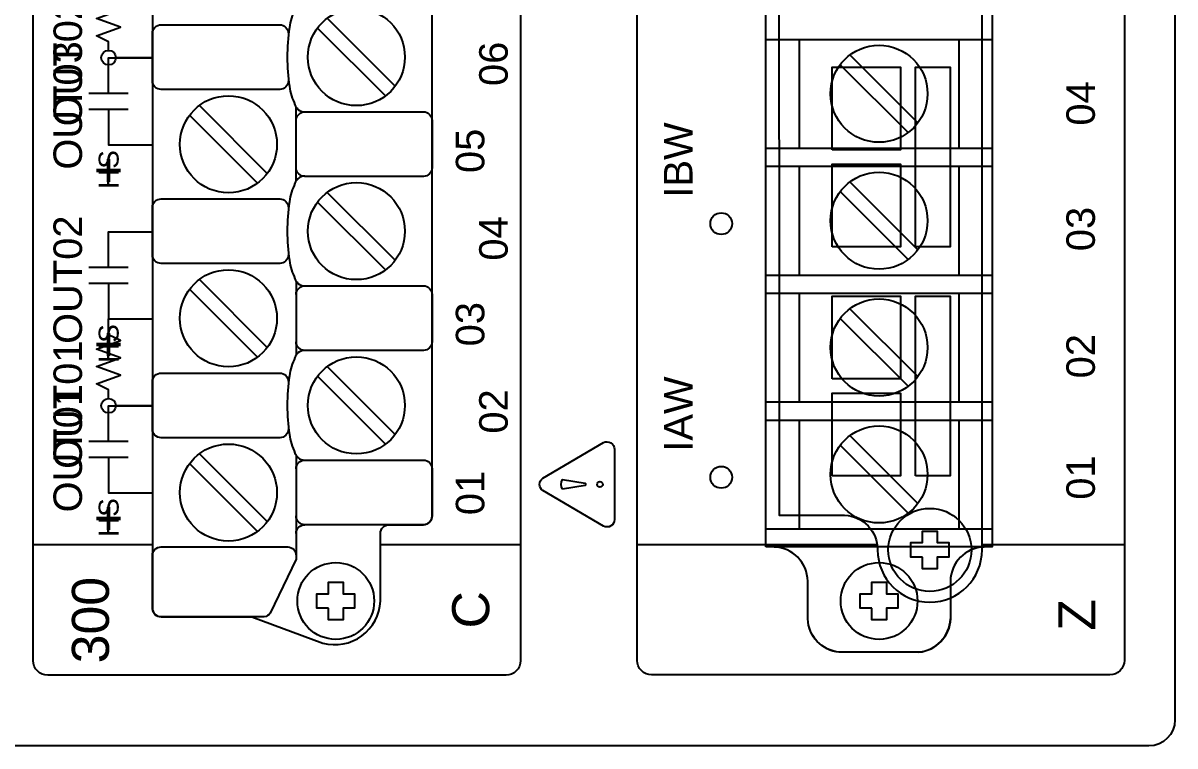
# Model space of a CAD drawing. Extents: x 1 to 47, y 1 to 35.
# Drawn here: x 31.546 to 35.517, y 2.993 to 5.485 of the extents above; entities that cross this region are included whole.
import ezdxf

# ---------------------------------------------------------------- set-up
doc = ezdxf.new("R2010")
doc.units = 0
doc.header["$MEASUREMENT"] = 0
for name, color, linetype in [('1_01__1-X__SCREW-TERMINAL_', 7, 'CONTINUOUS'), ('1_02__2-X__CONNECTORIZED_R', 7, 'CONTINUOUS'), ('1_03__1-1__SCREW-TERMINAL_', 7, 'CONTINUOUS'), ('1_04__2-1__CONNECTORIZED_R', 7, 'CONTINUOUS'), ('5_01__0__EMPTY', 7, 'CONTINUOUS'), ('5_02__1___8__INDEPENDENT_I', 7, 'CONTINUOUS'), ('5_03__2___8__OPTOISOLATED_', 7, 'CONTINUOUS'), ('5_04__4___24__OPTOISOLATED', 7, 'CONTINUOUS'), ('5_05__5___8__INDEPENDENT_I', 7, 'CONTINUOUS'), ('5_06__6___8__INDEPENDENT_I', 7, 'CONTINUOUS'), ('5_07__7___8__OPTOISOLATED_', 7, 'CONTINUOUS'), ('5_08__8___8__OPTOISOLATED_', 7, 'CONTINUOUS'), ('7_00______DWG_', 7, 'CONTINUOUS')]:
    doc.layers.add(name, color=color, linetype=linetype)
doc.styles.add('ARIAL', font='arial.ttf')

msp = doc.modelspace()

# ---------------------------------------------------------------- linework, layer by layer
at = {"layer": '1_01__1-X__SCREW-TERMINAL_'}
for points in [[(34.8898, 15.9991), (35.2928, 15.9991, -0.414214), (35.3428, 15.9491), (35.3428, 3.2878, -0.414214), (35.2928, 3.2378), (33.7128, 3.2378, -0.414214), (33.6628, 3.2878), (33.6628, 15.9491, -0.414214), (33.7128, 15.9991), (34.6847, 15.9991)], [(34.8589, 3.6786, 0.403969), (34.743, 3.5607), (34.7429, 3.4305, -0.374201), (34.6342, 3.3159), (34.3598, 3.3159, -0.374201), (34.251, 3.4305), (34.251, 3.5607, 0.403969), (34.1351, 3.6786)]]:
    msp.add_lwpolyline(points, format="xyb", dxfattribs=at)
for points in [[(34.107, 3.6788), (34.107, 6.3664), (34.887, 6.3664), (34.887, 3.6788)], [(34.4722, 3.4676), (34.4319, 3.4676), (34.4319, 3.5176), (34.4722, 3.5176), (34.4722, 3.5577), (34.5221, 3.5577), (34.5221, 3.5176), (34.5621, 3.5176), (34.5621, 3.4676), (34.5221, 3.4676), (34.5221, 3.4275), (34.4722, 3.4275)]]:
    msp.add_lwpolyline(points, close=True, dxfattribs=at)
for points in [[(34.107, 5.4289), (34.887, 5.4289)], [(34.2221, 5.0539), (34.2221, 5.4289)], [(34.7719, 5.4289), (34.7719, 5.0539)], [(34.3965, 5.3751), (34.6306, 5.141)], [(34.363, 5.3417), (34.5972, 5.1076)], [(34.107, 5.0539), (34.887, 5.0539)], [(34.107, 4.9914), (34.887, 4.9914)], [(34.2221, 4.6164), (34.2221, 4.9914)], [(34.7719, 4.9914), (34.7719, 4.6164)], [(34.3965, 4.9376), (34.6306, 4.7034)], [(34.363, 4.9042), (34.5972, 4.67)], [(34.107, 4.6164), (34.887, 4.6164)], [(34.107, 4.5539), (34.887, 4.5539)], [(34.2221, 4.1789), (34.2221, 4.5539)], [(34.7719, 4.5539), (34.7719, 4.1789)], [(34.3965, 4.5003), (34.6306, 4.2661)], [(34.363, 4.4668), (34.5972, 4.2327)], [(34.107, 4.1789), (34.887, 4.1789)], [(34.107, 4.1164), (34.887, 4.1164)], [(34.2221, 3.7414), (34.2221, 4.1164)], [(34.7719, 4.1164), (34.7719, 3.7414)], [(34.3965, 4.0627), (34.6306, 3.8286)], [(34.363, 4.0293), (34.5972, 3.7951)], [(34.107, 3.7414), (34.887, 3.7414)], [(33.6628, 3.6878), (34.107, 3.6878)], [(34.887, 3.6878), (35.3428, 3.6878)]]:
    msp.add_lwpolyline(points, dxfattribs=at)
for centre, radius in [((34.4968, 5.2414), 0.1673), ((34.4968, 4.8038), 0.1673), ((34.4968, 4.3665), 0.1673), ((34.4968, 3.9289), 0.1673), ((34.497, 3.4926), 0.1324)]:
    msp.add_circle(centre, radius, dxfattribs=at)
at = {"layer": '1_02__2-X__CONNECTORIZED_R'}
msp.add_lwpolyline([(34.492, 3.6686, 1), (34.852, 3.6686), (34.8522, 6.2586), (34.6259, 6.2586, -0.405199), (34.512, 6.3785, 0.999995), (34.1519, 6.3785), (34.1521, 3.7886), (34.3781, 3.7886, -0.399232)], format="xyb", close=True, dxfattribs=at)
for points in [[(34.3355, 5.0485), (34.3355, 5.3335), (34.5705, 5.3335), (34.5705, 5.0485)], [(34.6221, 4.7135), (34.6221, 5.3335), (34.7421, 5.3335), (34.7421, 4.7135)], [(34.3355, 4.7135), (34.3355, 4.9985), (34.5705, 4.9985), (34.5705, 4.7135)], [(34.3355, 4.2585), (34.3355, 4.5435), (34.5705, 4.5435), (34.5705, 4.2585)], [(34.6221, 3.9235), (34.6221, 4.5435), (34.7421, 4.5435), (34.7421, 3.9235)], [(34.3355, 3.9235), (34.3355, 4.2085), (34.5705, 4.2085), (34.5705, 3.9235)], [(34.6468, 3.6436), (34.6069, 3.6436), (34.6069, 3.6936), (34.6468, 3.6936), (34.6468, 3.7337), (34.6972, 3.7337), (34.6972, 3.6936), (34.7371, 3.6936), (34.7371, 3.6436), (34.6972, 3.6436), (34.6972, 3.6035), (34.6468, 3.6035), (34.6468, 3.6436)]]:
    msp.add_lwpolyline(points, close=True, dxfattribs=at)
for points in [[(33.6628, 3.6878), (34.4904, 3.6878)], [(34.852, 3.6878), (35.3428, 3.6878)]]:
    msp.add_lwpolyline(points, dxfattribs=at)
msp.add_circle((34.672, 3.6686), 0.1433, dxfattribs=at)
at = {"layer": '1_03__1-1__SCREW-TERMINAL_'}
for points in [[(34.107, 3.6788), (34.107, 6.3664), (34.887, 6.3664), (34.887, 3.6788)], [(34.4722, 3.4676), (34.4319, 3.4676), (34.4319, 3.5176), (34.4722, 3.5176), (34.4722, 3.5577), (34.5221, 3.5577), (34.5221, 3.5176), (34.5621, 3.5176), (34.5621, 3.4676), (34.5221, 3.4676), (34.5221, 3.4275), (34.4722, 3.4275)]]:
    msp.add_lwpolyline(points, close=True, dxfattribs=at)
for points in [[(34.107, 5.4289), (34.887, 5.4289)], [(34.2221, 5.0539), (34.2221, 5.4289)], [(34.7719, 5.4289), (34.7719, 5.0539)], [(34.3965, 5.3751), (34.6306, 5.141)], [(34.363, 5.3417), (34.5972, 5.1076)], [(34.107, 5.0539), (34.887, 5.0539)], [(34.107, 4.9914), (34.887, 4.9914)], [(34.2221, 4.6164), (34.2221, 4.9914)], [(34.7719, 4.9914), (34.7719, 4.6164)], [(34.3965, 4.9376), (34.6306, 4.7034)], [(34.363, 4.9042), (34.5972, 4.67)], [(34.107, 4.6164), (34.887, 4.6164)], [(34.107, 4.5539), (34.887, 4.5539)], [(34.2221, 4.1789), (34.2221, 4.5539)], [(34.7719, 4.5539), (34.7719, 4.1789)], [(34.3965, 4.5003), (34.6306, 4.2661)], [(34.363, 4.4668), (34.5972, 4.2327)], [(34.107, 4.1789), (34.887, 4.1789)], [(34.107, 4.1164), (34.887, 4.1164)], [(34.2221, 3.7414), (34.2221, 4.1164)], [(34.7719, 4.1164), (34.7719, 3.7414)], [(34.3965, 4.0627), (34.6306, 3.8286)], [(34.363, 4.0293), (34.5972, 3.7951)], [(34.107, 3.7414), (34.887, 3.7414)], [(33.6628, 3.6878), (34.107, 3.6878)], [(34.887, 3.6878), (35.3428, 3.6878)]]:
    msp.add_lwpolyline(points, dxfattribs=at)
for points in [[(34.6342, 3.316), (34.3598, 3.316, -0.374201), (34.251, 3.4307), (34.251, 3.5608, 0.403969), (34.1351, 3.6788)], [(34.8589, 3.6788, 0.403969), (34.743, 3.5608), (34.7429, 3.4307, -0.374201)], [(34.6342, 3.316, 0.374201), (34.7429, 3.4307)]]:
    msp.add_lwpolyline(points, format="xyb", dxfattribs=at)
for centre, radius in [((34.4968, 5.2414), 0.1673), ((34.4968, 4.8038), 0.1673), ((34.4968, 4.3665), 0.1673), ((34.4968, 3.9289), 0.1673), ((34.497, 3.4926), 0.1324)]:
    msp.add_circle(centre, radius, dxfattribs=at)
at = {"layer": '1_04__2-1__CONNECTORIZED_R'}
msp.add_lwpolyline([(34.492, 3.6686, 1), (34.852, 3.6686), (34.8522, 6.2586), (34.6259, 6.2586, -0.405199), (34.512, 6.3785, 0.999995), (34.1519, 6.3785), (34.1521, 3.7886), (34.3781, 3.7886, -0.399232)], format="xyb", close=True, dxfattribs=at)
for points in [[(34.3355, 5.0485), (34.3355, 5.3335), (34.5705, 5.3335), (34.5705, 5.0485)], [(34.6221, 4.7135), (34.6221, 5.3335), (34.7421, 5.3335), (34.7421, 4.7135)], [(34.3355, 4.7135), (34.3355, 4.9985), (34.5705, 4.9985), (34.5705, 4.7135)], [(34.3355, 4.2585), (34.3355, 4.5435), (34.5705, 4.5435), (34.5705, 4.2585)], [(34.6221, 3.9235), (34.6221, 4.5435), (34.7421, 4.5435), (34.7421, 3.9235)], [(34.3355, 3.9235), (34.3355, 4.2085), (34.5705, 4.2085), (34.5705, 3.9235)], [(34.6468, 3.6436), (34.6069, 3.6436), (34.6069, 3.6936), (34.6468, 3.6936), (34.6468, 3.7337), (34.6972, 3.7337), (34.6972, 3.6936), (34.7371, 3.6936), (34.7371, 3.6436), (34.6972, 3.6436), (34.6972, 3.6035), (34.6468, 3.6035), (34.6468, 3.6436)]]:
    msp.add_lwpolyline(points, close=True, dxfattribs=at)
for points in [[(33.6628, 3.6878), (34.4904, 3.6878)], [(34.852, 3.6878), (35.3428, 3.6878)]]:
    msp.add_lwpolyline(points, dxfattribs=at)
msp.add_circle((34.672, 3.6686), 0.1433, dxfattribs=at)
at = {"layer": '5_01__0__EMPTY'}
msp.add_lwpolyline([(32.9261, 3.7556, 0.414213), (32.9561, 3.7856), (32.9562, 8.7674, 0.414214), (32.9262, 8.7974), (32.6131, 8.7974), (32.3684, 8.8883, 0.480048), (32.1702, 8.7433), (32.1702, 8.5091, -0.414214), (32.1402, 8.4791), (32.022, 8.4791, 0.414212), (31.992, 8.4491), (31.9919, 8.4491), (31.9919, 3.468, 0.414215), (32.0219, 3.438), (32.3348, 3.4381), (32.5796, 3.3472, 0.47859), (32.7781, 3.4922), (32.7781, 3.7256, -0.414214), (32.8081, 3.7556)], format="xyb", close=True, dxfattribs=at)
msp.add_lwpolyline([(32.9261, 3.7556, 0.414213), (32.9561, 3.7856), (32.9562, 8.7674, 0.414214), (32.9262, 8.7974), (32.6131, 8.7974), (32.3684, 8.8883, 0.480048), (32.1702, 8.7433), (32.1702, 8.5091, -0.414214), (32.1402, 8.4791), (32.022, 8.4791, 0.414212), (31.992, 8.4491), (31.9919, 8.4491), (31.9919, 3.468, 0.414215), (32.0219, 3.438), (32.3348, 3.4381), (32.5796, 3.3472, 0.47859), (32.7781, 3.4922), (32.7781, 3.7256, -0.414214), (32.8081, 3.7556)], format="xyb", close=True, dxfattribs=at)
msp.add_lwpolyline([(32.5992, 3.4676), (32.5589, 3.4676), (32.5589, 3.5176), (32.5992, 3.5176), (32.5992, 3.5577), (32.6491, 3.5577), (32.6491, 3.5176), (32.6891, 3.5176), (32.6891, 3.4676), (32.6491, 3.4676), (32.6491, 3.4275), (32.5992, 3.4275)], close=True, dxfattribs=at)
msp.add_lwpolyline([(32.5992, 3.4676), (32.5589, 3.4676), (32.5589, 3.5176), (32.5992, 3.5176), (32.5992, 3.5577), (32.6491, 3.5577), (32.6491, 3.5176), (32.6891, 3.5176), (32.6891, 3.4676), (32.6491, 3.4676), (32.6491, 3.4275), (32.5992, 3.4275)], close=True, dxfattribs=at)
msp.add_circle((32.624, 3.4926), 0.1324, dxfattribs=at)
msp.add_circle((32.624, 3.4926), 0.1324, dxfattribs=at)
at = {"layer": '5_02__1___8__INDEPENDENT_I'}
msp.add_lwpolyline([(32.9261, 3.7556, 0.414213), (32.9561, 3.7856), (32.9562, 8.7674, 0.414214), (32.9262, 8.7974), (32.6131, 8.7974), (32.3684, 8.8883, 0.480048), (32.1702, 8.7433), (32.1702, 8.5091, -0.414214), (32.1402, 8.4791), (32.022, 8.4791, 0.414212), (31.992, 8.4491), (31.9919, 8.4491), (31.9919, 3.468, 0.414215), (32.0219, 3.438), (32.3348, 3.4381), (32.5796, 3.3472, 0.47859), (32.7781, 3.4922), (32.7781, 3.7256, -0.414214), (32.8081, 3.7556)], format="xyb", close=True, dxfattribs=at)
for points in [[(32.5174, 5.5571, 0.191033), (32.4935, 5.5486, 0.081668), (32.4833, 5.533, 0.0591), (32.464, 5.4693, 0.034646), (32.4569, 5.3678, 0.03436), (32.464, 5.2671, 0.0591), (32.4833, 5.2034, 0.081668), (32.4935, 5.1877, 0.191033), (32.5174, 5.1792)], [(32.4607, 5.2941), (32.4607, 5.2862, -0.414214), (32.4307, 5.2562), (32.0219, 5.2562, -0.414214), (31.9919, 5.2862), (31.9919, 5.4491, -0.414214), (32.0219, 5.4791), (32.4307, 5.4791, -0.414214), (32.4607, 5.4491), (32.4607, 5.4422)], [(32.4874, 5.1492, -0.414214), (32.5174, 5.1792), (32.9261, 5.1792, -0.414214), (32.9561, 5.1492), (32.9561, 4.9864, -0.414214), (32.9261, 4.9564), (32.5174, 4.9564, -0.414214), (32.4874, 4.9864)], [(32.5174, 4.9571, 0.191033), (32.4935, 4.9486, 0.081668), (32.4833, 4.933, 0.0591), (32.464, 4.8693, 0.034646), (32.4569, 4.7677, 0.03436), (32.464, 4.6671, 0.0591), (32.4833, 4.6033, 0.081668), (32.4935, 4.5877, 0.191033), (32.5174, 4.5792)], [(32.4607, 4.6941), (32.4607, 4.6862, -0.414214), (32.4307, 4.6562), (32.0219, 4.6562, -0.414214), (31.9919, 4.6862), (31.9919, 4.849, -0.414214), (32.0219, 4.879), (32.4307, 4.879, -0.414214), (32.4607, 4.849), (32.4607, 4.8422)], [(32.4874, 4.5492, -0.414214), (32.5174, 4.5792), (32.9261, 4.5792, -0.414214), (32.9561, 4.5492), (32.9561, 4.3864, -0.414214), (32.9261, 4.3564), (32.5174, 4.3564, -0.414214), (32.4874, 4.3864)], [(32.5174, 4.3564, 0.191033), (32.4935, 4.3478, 0.081668), (32.4833, 4.3322, 0.0591), (32.464, 4.2685, 0.034646), (32.4569, 4.167, 0.03436), (32.464, 4.0663, 0.0591), (32.4833, 4.0026, 0.081668), (32.4935, 3.987, 0.191033), (32.5174, 3.9784)], [(32.4607, 4.0933), (32.4607, 4.0854, -0.414214), (32.4307, 4.0554), (32.0219, 4.0554, -0.414214), (31.9919, 4.0854), (31.9919, 4.2483, -0.414214), (32.0219, 4.2783), (32.4307, 4.2783, -0.414214), (32.4607, 4.2483), (32.4607, 4.2415)], [(32.4874, 3.995), (32.4874, 3.6368), (32.3976, 3.4509, -0.241986), (32.3777, 3.4381), (32.0219, 3.438, -0.422157), (31.9921, 3.4647), (31.9919, 3.649, -0.414214), (32.0219, 3.679), (32.4591, 3.679, -0.390527), (32.4874, 3.649)], [(32.4874, 3.9484, -0.414214), (32.5174, 3.9784), (32.9261, 3.9784, -0.414214), (32.9561, 3.9484), (32.9561, 3.7856, -0.414214), (32.9261, 3.7556), (32.5174, 3.7556, -0.414214), (32.4874, 3.7856)], [(32.4874, 3.7256, -0.414214), (32.5174, 3.7556)]]:
    msp.add_lwpolyline(points, format="xyb", dxfattribs=at)
for points in [[(32.5947, 5.5016), (32.8289, 5.2674)], [(32.5613, 5.4681), (32.7955, 5.234)], [(31.8408, 5.2435), (31.8408, 5.3657), (31.9919, 5.3657)], [(31.7733, 5.2435), (31.9083, 5.2435)], [(31.7733, 5.1879), (31.9083, 5.1879)], [(31.8408, 5.1879), (31.8408, 5.0657), (31.9919, 5.0657)], [(32.1203, 5.1675), (32.3545, 4.9333)], [(32.1538, 5.2009), (32.3879, 4.9667)], [(32.4874, 4.9406), (32.4874, 5.1957)], [(32.5947, 4.9015), (32.8289, 4.6674)], [(32.5613, 4.8681), (32.7955, 4.6339)], [(31.8408, 4.6435), (31.8408, 4.7657), (31.9919, 4.7657)], [(31.7733, 4.6435), (31.9083, 4.6435)], [(31.7733, 4.5879), (31.9083, 4.5879)], [(31.8408, 4.5879), (31.8408, 4.4657), (31.9919, 4.4657)], [(32.1203, 4.5675), (32.3545, 4.3333)], [(32.1538, 4.6009), (32.3879, 4.3667)], [(32.4874, 4.5957), (32.4874, 4.3398)], [(32.5947, 4.3008), (32.8289, 4.0666)], [(32.5613, 4.2674), (32.7955, 4.0332)], [(31.8408, 4.0435), (31.8408, 4.1657), (31.9919, 4.1657)], [(31.7733, 4.0435), (31.9083, 4.0435)], [(31.7733, 3.9879), (31.9083, 3.9879)], [(31.8408, 3.9879), (31.8408, 3.8657), (31.9919, 3.8657)], [(32.1538, 4.0001), (32.3879, 3.766)], [(32.1203, 3.9667), (32.3545, 3.7325)]]:
    msp.add_lwpolyline(points, dxfattribs=at)
msp.add_lwpolyline([(32.5992, 3.4676), (32.5589, 3.4676), (32.5589, 3.5176), (32.5992, 3.5176), (32.5992, 3.5577), (32.6491, 3.5577), (32.6491, 3.5176), (32.6891, 3.5176), (32.6891, 3.4676), (32.6491, 3.4676), (32.6491, 3.4275), (32.5992, 3.4275)], close=True, dxfattribs=at)
for centre, radius in [((32.6951, 5.3678), 0.1673), ((32.2541, 5.0671), 0.1673), ((32.6951, 4.7677), 0.1673), ((32.2541, 4.4671), 0.1673), ((32.6951, 4.167), 0.1673), ((32.2541, 3.8663), 0.1673), ((32.624, 3.4926), 0.1324)]:
    msp.add_circle(centre, radius, dxfattribs=at)
at = {"layer": '5_03__2___8__OPTOISOLATED_'}
msp.add_lwpolyline([(32.9261, 3.7556, 0.414213), (32.9561, 3.7856), (32.9562, 8.7674, 0.414214), (32.9262, 8.7974), (32.6131, 8.7974), (32.3684, 8.8883, 0.480048), (32.1702, 8.7433), (32.1702, 8.5091, -0.414214), (32.1402, 8.4791), (32.022, 8.4791, 0.414212), (31.992, 8.4491), (31.9919, 8.4491), (31.9919, 3.468, 0.414215), (32.0219, 3.438), (32.3348, 3.4381), (32.5796, 3.3472, 0.47859), (32.7781, 3.4922), (32.7781, 3.7256, -0.414214), (32.8081, 3.7556)], format="xyb", close=True, dxfattribs=at)
for points in [[(32.5174, 5.5571, 0.191033), (32.4935, 5.5486, 0.081668), (32.4833, 5.533, 0.0591), (32.464, 5.4693, 0.034646), (32.4569, 5.3678, 0.03436), (32.464, 5.2671, 0.0591), (32.4833, 5.2034, 0.081668), (32.4935, 5.1877, 0.191033), (32.5174, 5.1792)], [(32.4607, 5.2941), (32.4607, 5.2862, -0.414214), (32.4307, 5.2562), (32.0219, 5.2562, -0.414214), (31.9919, 5.2862), (31.9919, 5.4491, -0.414214), (32.0219, 5.4791), (32.4307, 5.4791, -0.414214), (32.4607, 5.4491), (32.4607, 5.4422)], [(32.4874, 5.1492, -0.414214), (32.5174, 5.1792), (32.9261, 5.1792, -0.414214), (32.9561, 5.1492), (32.9561, 4.9864, -0.414214), (32.9261, 4.9564), (32.5174, 4.9564, -0.414214), (32.4874, 4.9864)], [(32.5174, 4.9571, 0.191033), (32.4935, 4.9486, 0.081668), (32.4833, 4.933, 0.0591), (32.464, 4.8693, 0.034646), (32.4569, 4.7677, 0.03436), (32.464, 4.6671, 0.0591), (32.4833, 4.6033, 0.081668), (32.4935, 4.5877, 0.191033), (32.5174, 4.5792)], [(32.4607, 4.6941), (32.4607, 4.6862, -0.414214), (32.4307, 4.6562), (32.0219, 4.6562, -0.414214), (31.9919, 4.6862), (31.9919, 4.849, -0.414214), (32.0219, 4.879), (32.4307, 4.879, -0.414214), (32.4607, 4.849), (32.4607, 4.8422)], [(32.4874, 4.5492, -0.414214), (32.5174, 4.5792), (32.9261, 4.5792, -0.414214), (32.9561, 4.5492), (32.9561, 4.3864, -0.414214), (32.9261, 4.3564), (32.5174, 4.3564, -0.414214), (32.4874, 4.3864)], [(32.5174, 4.3564, 0.191033), (32.4935, 4.3478, 0.081668), (32.4833, 4.3322, 0.0591), (32.464, 4.2685, 0.034646), (32.4569, 4.167, 0.03436), (32.464, 4.0663, 0.0591), (32.4833, 4.0026, 0.081668), (32.4935, 3.987, 0.191033), (32.5174, 3.9784)], [(32.4607, 4.0933), (32.4607, 4.0854, -0.414214), (32.4307, 4.0554), (32.0219, 4.0554, -0.414214), (31.9919, 4.0854), (31.9919, 4.2483, -0.414214), (32.0219, 4.2783), (32.4307, 4.2783, -0.414214), (32.4607, 4.2483), (32.4607, 4.2415)], [(32.4874, 3.995), (32.4874, 3.6368), (32.3976, 3.4509, -0.241986), (32.3777, 3.4381), (32.0219, 3.438, -0.422157), (31.9921, 3.4647), (31.9919, 3.649, -0.414214), (32.0219, 3.679), (32.4591, 3.679, -0.390527), (32.4874, 3.649)], [(32.4874, 3.9484, -0.414214), (32.5174, 3.9784), (32.9261, 3.9784, -0.414214), (32.9561, 3.9484), (32.9561, 3.7856, -0.414214), (32.9261, 3.7556), (32.5174, 3.7556, -0.414214), (32.4874, 3.7856)], [(32.4874, 3.7256, -0.414214), (32.5174, 3.7556)]]:
    msp.add_lwpolyline(points, format="xyb", dxfattribs=at)
for points in [[(32.5947, 5.5016), (32.8289, 5.2674)], [(32.5613, 5.4681), (32.7955, 5.234)], [(31.8408, 5.2435), (31.8408, 5.3657), (31.9919, 5.3657)], [(31.7733, 5.2435), (31.9083, 5.2435)], [(31.7733, 5.1879), (31.9083, 5.1879)], [(31.8408, 5.1879), (31.8408, 5.0657), (31.9919, 5.0657)], [(32.1203, 5.1675), (32.3545, 4.9333)], [(32.1538, 5.2009), (32.3879, 4.9667)], [(32.4874, 4.9406), (32.4874, 5.1957)], [(32.5947, 4.9015), (32.8289, 4.6674)], [(32.5613, 4.8681), (32.7955, 4.6339)], [(31.8408, 4.6435), (31.8408, 4.7657), (31.9919, 4.7657)], [(31.7733, 4.6435), (31.9083, 4.6435)], [(31.7733, 4.5879), (31.9083, 4.5879)], [(31.8408, 4.5879), (31.8408, 4.4657), (31.9919, 4.4657)], [(32.1203, 4.5675), (32.3545, 4.3333)], [(32.1538, 4.6009), (32.3879, 4.3667)], [(32.4874, 4.5957), (32.4874, 4.3398)], [(32.5947, 4.3008), (32.8289, 4.0666)], [(32.5613, 4.2674), (32.7955, 4.0332)], [(31.8408, 4.0435), (31.8408, 4.1657), (31.9919, 4.1657)], [(31.7733, 4.0435), (31.9083, 4.0435)], [(31.7733, 3.9879), (31.9083, 3.9879)], [(31.8408, 3.9879), (31.8408, 3.8657), (31.9919, 3.8657)], [(32.1538, 4.0001), (32.3879, 3.766)], [(32.1203, 3.9667), (32.3545, 3.7325)]]:
    msp.add_lwpolyline(points, dxfattribs=at)
msp.add_lwpolyline([(32.5992, 3.4676), (32.5589, 3.4676), (32.5589, 3.5176), (32.5992, 3.5176), (32.5992, 3.5577), (32.6491, 3.5577), (32.6491, 3.5176), (32.6891, 3.5176), (32.6891, 3.4676), (32.6491, 3.4676), (32.6491, 3.4275), (32.5992, 3.4275)], close=True, dxfattribs=at)
for centre, radius in [((32.6951, 5.3678), 0.1673), ((32.2541, 5.0671), 0.1673), ((32.6951, 4.7677), 0.1673), ((32.2541, 4.4671), 0.1673), ((32.6951, 4.167), 0.1673), ((32.2541, 3.8663), 0.1673), ((32.624, 3.4926), 0.1324)]:
    msp.add_circle(centre, radius, dxfattribs=at)
at = {"layer": '5_04__4___24__OPTOISOLATED'}
msp.add_lwpolyline([(32.9261, 3.7556, 0.414213), (32.9561, 3.7856), (32.9562, 8.7674, 0.414214), (32.9262, 8.7974), (32.6131, 8.7974), (32.3684, 8.8883, 0.480048), (32.1702, 8.7433), (32.1702, 8.5091, -0.414214), (32.1402, 8.4791), (32.022, 8.4791, 0.414212), (31.992, 8.4491), (31.9919, 8.4491), (31.9919, 3.468, 0.414215), (32.0219, 3.438), (32.3348, 3.4381), (32.5796, 3.3472, 0.47859), (32.7781, 3.4922), (32.7781, 3.7256, -0.414214), (32.8081, 3.7556)], format="xyb", close=True, dxfattribs=at)
for points in [[(32.5174, 5.5571, 0.191033), (32.4935, 5.5486, 0.081668), (32.4833, 5.533, 0.0591), (32.464, 5.4693, 0.034646), (32.4569, 5.3678, 0.03436), (32.464, 5.2671, 0.0591), (32.4833, 5.2034, 0.081668), (32.4935, 5.1877, 0.191033), (32.5174, 5.1792)], [(32.4607, 5.2941), (32.4607, 5.2862, -0.414214), (32.4307, 5.2562), (32.0219, 5.2562, -0.414214), (31.9919, 5.2862), (31.9919, 5.4491, -0.414214), (32.0219, 5.4791), (32.4307, 5.4791, -0.414214), (32.4607, 5.4491), (32.4607, 5.4422)], [(32.4874, 5.1492, -0.414214), (32.5174, 5.1792), (32.9261, 5.1792, -0.414214), (32.9561, 5.1492), (32.9561, 4.9864, -0.414214), (32.9261, 4.9564), (32.5174, 4.9564, -0.414214), (32.4874, 4.9864)], [(32.5174, 4.9571, 0.191033), (32.4935, 4.9486, 0.081668), (32.4833, 4.933, 0.0591), (32.464, 4.8693, 0.034646), (32.4569, 4.7677, 0.03436), (32.464, 4.6671, 0.0591), (32.4833, 4.6033, 0.081668), (32.4935, 4.5877, 0.191033), (32.5174, 4.5792)], [(32.4607, 4.6941), (32.4607, 4.6862, -0.414214), (32.4307, 4.6562), (32.0219, 4.6562, -0.414214), (31.9919, 4.6862), (31.9919, 4.849, -0.414214), (32.0219, 4.879), (32.4307, 4.879, -0.414214), (32.4607, 4.849), (32.4607, 4.8422)], [(32.4874, 4.5492, -0.414214), (32.5174, 4.5792), (32.9261, 4.5792, -0.414214), (32.9561, 4.5492), (32.9561, 4.3864, -0.414214), (32.9261, 4.3564), (32.5174, 4.3564, -0.414214), (32.4874, 4.3864)], [(32.5174, 4.3564, 0.191033), (32.4935, 4.3478, 0.081668), (32.4833, 4.3322, 0.0591), (32.464, 4.2685, 0.034646), (32.4569, 4.167, 0.03436), (32.464, 4.0663, 0.0591), (32.4833, 4.0026, 0.081668), (32.4935, 3.987, 0.191033), (32.5174, 3.9784)], [(32.4607, 4.0933), (32.4607, 4.0854, -0.414214), (32.4307, 4.0554), (32.0219, 4.0554, -0.414214), (31.9919, 4.0854), (31.9919, 4.2483, -0.414214), (32.0219, 4.2783), (32.4307, 4.2783, -0.414214), (32.4607, 4.2483), (32.4607, 4.2415)], [(32.4874, 3.995), (32.4874, 3.6368), (32.3976, 3.4509, -0.241986), (32.3777, 3.4381), (32.0219, 3.438, -0.422157), (31.9921, 3.4647), (31.9919, 3.649, -0.414214), (32.0219, 3.679), (32.4591, 3.679, -0.390527), (32.4874, 3.649)], [(32.4874, 3.9484, -0.414214), (32.5174, 3.9784), (32.9261, 3.9784, -0.414214), (32.9561, 3.9484), (32.9561, 3.7856, -0.414214), (32.9261, 3.7556), (32.5174, 3.7556, -0.414214), (32.4874, 3.7856)], [(32.4874, 3.7256, -0.414214), (32.5174, 3.7556)]]:
    msp.add_lwpolyline(points, format="xyb", dxfattribs=at)
for points in [[(32.5947, 5.5016), (32.8289, 5.2674)], [(32.5613, 5.4681), (32.7955, 5.234)], [(31.8408, 5.2435), (31.8408, 5.3657), (31.9919, 5.3657)], [(31.7733, 5.2435), (31.9083, 5.2435)], [(31.7733, 5.1879), (31.9083, 5.1879)], [(31.8408, 5.1879), (31.8408, 5.0657), (31.9919, 5.0657)], [(32.1203, 5.1675), (32.3545, 4.9333)], [(32.1538, 5.2009), (32.3879, 4.9667)], [(32.4874, 4.9406), (32.4874, 5.1957)], [(32.5947, 4.9015), (32.8289, 4.6674)], [(32.5613, 4.8681), (32.7955, 4.6339)], [(31.8408, 4.6435), (31.8408, 4.7657), (31.9919, 4.7657)], [(31.7733, 4.6435), (31.9083, 4.6435)], [(31.7733, 4.5879), (31.9083, 4.5879)], [(31.8408, 4.5879), (31.8408, 4.4657), (31.9919, 4.4657)], [(32.1203, 4.5675), (32.3545, 4.3333)], [(32.1538, 4.6009), (32.3879, 4.3667)], [(32.4874, 4.5957), (32.4874, 4.3398)], [(32.5947, 4.3008), (32.8289, 4.0666)], [(32.5613, 4.2674), (32.7955, 4.0332)], [(31.8408, 4.0435), (31.8408, 4.1657), (31.9919, 4.1657)], [(31.7733, 4.0435), (31.9083, 4.0435)], [(31.7733, 3.9879), (31.9083, 3.9879)], [(31.8408, 3.9879), (31.8408, 3.8657), (31.9919, 3.8657)], [(32.1538, 4.0001), (32.3879, 3.766)], [(32.1203, 3.9667), (32.3545, 3.7325)]]:
    msp.add_lwpolyline(points, dxfattribs=at)
msp.add_lwpolyline([(32.5992, 3.4676), (32.5589, 3.4676), (32.5589, 3.5176), (32.5992, 3.5176), (32.5992, 3.5577), (32.6491, 3.5577), (32.6491, 3.5176), (32.6891, 3.5176), (32.6891, 3.4676), (32.6491, 3.4676), (32.6491, 3.4275), (32.5992, 3.4275)], close=True, dxfattribs=at)
for centre, radius in [((32.6951, 5.3678), 0.1673), ((32.2541, 5.0671), 0.1673), ((32.6951, 4.7677), 0.1673), ((32.2541, 4.4671), 0.1673), ((32.6951, 4.167), 0.1673), ((32.2541, 3.8663), 0.1673), ((32.624, 3.4926), 0.1324)]:
    msp.add_circle(centre, radius, dxfattribs=at)
at = {"layer": '5_05__5___8__INDEPENDENT_I'}
msp.add_lwpolyline([(32.9261, 3.7556, 0.414213), (32.9561, 3.7856), (32.9562, 8.7674, 0.414214), (32.9262, 8.7974), (32.6131, 8.7974), (32.3684, 8.8883, 0.480048), (32.1702, 8.7433), (32.1702, 8.5091, -0.414214), (32.1402, 8.4791), (32.022, 8.4791, 0.414212), (31.992, 8.4491), (31.9919, 8.4491), (31.9919, 3.468, 0.414215), (32.0219, 3.438), (32.3348, 3.4381), (32.5796, 3.3472, 0.47859), (32.7781, 3.4922), (32.7781, 3.7256, -0.414214), (32.8081, 3.7556)], format="xyb", close=True, dxfattribs=at)
for points in [[(31.8408, 5.3908), (31.8408, 5.4207), (31.7996, 5.4407), (31.8821, 5.4707), (31.7996, 5.5007), (31.8821, 5.5307), (31.7996, 5.5607), (31.8821, 5.5908), (31.8408, 5.6108), (31.8408, 5.6658), (31.9919, 5.6658)], [(32.5947, 5.5016), (32.8289, 5.2674)], [(32.5613, 5.4681), (32.7955, 5.234)], [(31.9919, 5.3658), (31.8658, 5.3658)], [(31.8408, 5.2436), (31.8408, 5.3408)], [(31.7808, 5.2436), (31.9008, 5.2436)], [(31.7808, 5.1879), (31.9008, 5.1879)], [(31.8408, 5.1879), (31.8408, 5.0658), (31.9919, 5.0658)], [(32.1203, 5.1675), (32.3545, 4.9333)], [(32.1538, 5.2009), (32.3879, 4.9667)], [(32.4874, 4.9406), (32.4874, 5.1957)], [(32.5947, 4.9015), (32.8289, 4.6674)], [(32.5613, 4.8681), (32.7955, 4.6339)], [(32.1203, 4.5675), (32.3545, 4.3333)], [(32.1538, 4.6009), (32.3879, 4.3667)], [(32.4874, 4.5957), (32.4874, 4.3398)], [(31.8408, 4.1907), (31.8408, 4.2207), (31.7996, 4.2407), (31.8821, 4.2707), (31.7996, 4.3007), (31.8821, 4.3307), (31.7996, 4.3607), (31.8821, 4.3907), (31.8408, 4.4107), (31.8408, 4.4657), (31.9919, 4.4657)], [(32.5947, 4.3008), (32.8289, 4.0666)], [(32.5613, 4.2674), (32.7955, 4.0332)], [(31.8408, 4.0435), (31.8408, 4.1407)], [(31.9919, 4.1657), (31.8658, 4.1657)], [(31.7808, 4.0435), (31.9008, 4.0435)], [(31.7808, 3.9879), (31.9008, 3.9879)], [(31.8408, 3.9879), (31.8408, 3.8657), (31.9919, 3.8657)], [(32.1538, 4.0001), (32.3879, 3.766)], [(32.1203, 3.9667), (32.3545, 3.7325)]]:
    msp.add_lwpolyline(points, dxfattribs=at)
for points in [[(32.5174, 5.5571, 0.191033), (32.4935, 5.5486, 0.081668), (32.4833, 5.533, 0.0591), (32.464, 5.4693, 0.034646), (32.4569, 5.3678, 0.03436), (32.464, 5.2671, 0.0591), (32.4833, 5.2034, 0.081668), (32.4935, 5.1877, 0.191033), (32.5174, 5.1792)], [(32.4607, 5.2941), (32.4607, 5.2862, -0.414214), (32.4307, 5.2562), (32.0219, 5.2562, -0.414214), (31.9919, 5.2862), (31.9919, 5.4491, -0.414214), (32.0219, 5.4791), (32.4307, 5.4791, -0.414214), (32.4607, 5.4491), (32.4607, 5.4422)], [(32.4874, 5.1492, -0.414214), (32.5174, 5.1792), (32.9261, 5.1792, -0.414214), (32.9561, 5.1492), (32.9561, 4.9864, -0.414214), (32.9261, 4.9564), (32.5174, 4.9564, -0.414214), (32.4874, 4.9864)], [(32.5174, 4.9571, 0.191033), (32.4935, 4.9486, 0.081668), (32.4833, 4.933, 0.0591), (32.464, 4.8693, 0.034646), (32.4569, 4.7677, 0.03436), (32.464, 4.6671, 0.0591), (32.4833, 4.6033, 0.081668), (32.4935, 4.5877, 0.191033), (32.5174, 4.5792)], [(32.4607, 4.6941), (32.4607, 4.6862, -0.414214), (32.4307, 4.6562), (32.0219, 4.6562, -0.414214), (31.9919, 4.6862), (31.9919, 4.849, -0.414214), (32.0219, 4.879), (32.4307, 4.879, -0.414214), (32.4607, 4.849), (32.4607, 4.8422)], [(32.4874, 4.5492, -0.414214), (32.5174, 4.5792), (32.9261, 4.5792, -0.414214), (32.9561, 4.5492), (32.9561, 4.3864, -0.414214), (32.9261, 4.3564), (32.5174, 4.3564, -0.414214), (32.4874, 4.3864)], [(32.5174, 4.3564, 0.191033), (32.4935, 4.3478, 0.081668), (32.4833, 4.3322, 0.0591), (32.464, 4.2685, 0.034646), (32.4569, 4.167, 0.03436), (32.464, 4.0663, 0.0591), (32.4833, 4.0026, 0.081668), (32.4935, 3.987, 0.191033), (32.5174, 3.9784)], [(32.4607, 4.0933), (32.4607, 4.0854, -0.414214), (32.4307, 4.0554), (32.0219, 4.0554, -0.414214), (31.9919, 4.0854), (31.9919, 4.2483, -0.414214), (32.0219, 4.2783), (32.4307, 4.2783, -0.414214), (32.4607, 4.2483), (32.4607, 4.2415)], [(32.4874, 3.995), (32.4874, 3.6368), (32.3976, 3.4509, -0.241986), (32.3777, 3.4381), (32.0219, 3.438, -0.422157), (31.9921, 3.4647), (31.9919, 3.649, -0.414214), (32.0219, 3.679), (32.4591, 3.679, -0.390527), (32.4874, 3.649)], [(32.4874, 3.9484, -0.414214), (32.5174, 3.9784), (32.9261, 3.9784, -0.414214), (32.9561, 3.9484), (32.9561, 3.7856, -0.414214), (32.9261, 3.7556), (32.5174, 3.7556, -0.414214), (32.4874, 3.7856)], [(32.4874, 3.7256, -0.414214), (32.5174, 3.7556)]]:
    msp.add_lwpolyline(points, format="xyb", dxfattribs=at)
msp.add_lwpolyline([(32.5992, 3.4676), (32.5589, 3.4676), (32.5589, 3.5176), (32.5992, 3.5176), (32.5992, 3.5577), (32.6491, 3.5577), (32.6491, 3.5176), (32.6891, 3.5176), (32.6891, 3.4676), (32.6491, 3.4676), (32.6491, 3.4275), (32.5992, 3.4275)], close=True, dxfattribs=at)
for centre, radius in [((32.6951, 5.3678), 0.1673), ((31.8408, 5.3658), 0.025), ((32.2541, 5.0671), 0.1673), ((32.6951, 4.7677), 0.1673), ((32.2541, 4.4671), 0.1673), ((32.6951, 4.167), 0.1673), ((31.8408, 4.1657), 0.025), ((32.2541, 3.8663), 0.1673), ((32.624, 3.4926), 0.1324)]:
    msp.add_circle(centre, radius, dxfattribs=at)
at = {"layer": '5_06__6___8__INDEPENDENT_I'}
msp.add_lwpolyline([(32.9261, 3.7556, 0.414213), (32.9561, 3.7856), (32.9562, 8.7674, 0.414214), (32.9262, 8.7974), (32.6131, 8.7974), (32.3684, 8.8883, 0.480048), (32.1702, 8.7433), (32.1702, 8.5091, -0.414214), (32.1402, 8.4791), (32.022, 8.4791, 0.414212), (31.992, 8.4491), (31.9919, 8.4491), (31.9919, 3.468, 0.414215), (32.0219, 3.438), (32.3348, 3.4381), (32.5796, 3.3472, 0.47859), (32.7781, 3.4922), (32.7781, 3.7256, -0.414214), (32.8081, 3.7556)], format="xyb", close=True, dxfattribs=at)
for points in [[(32.5174, 5.5571, 0.191033), (32.4935, 5.5486, 0.081668), (32.4833, 5.533, 0.0591), (32.464, 5.4693, 0.034646), (32.4569, 5.3678, 0.03436), (32.464, 5.2671, 0.0591), (32.4833, 5.2034, 0.081668), (32.4935, 5.1877, 0.191033), (32.5174, 5.1792)], [(32.4607, 5.2941), (32.4607, 5.2862, -0.414214), (32.4307, 5.2562), (32.0219, 5.2562, -0.414214), (31.9919, 5.2862), (31.9919, 5.4491, -0.414214), (32.0219, 5.4791), (32.4307, 5.4791, -0.414214), (32.4607, 5.4491), (32.4607, 5.4422)], [(32.4874, 5.1492, -0.414214), (32.5174, 5.1792), (32.9261, 5.1792, -0.414214), (32.9561, 5.1492), (32.9561, 4.9864, -0.414214), (32.9261, 4.9564), (32.5174, 4.9564, -0.414214), (32.4874, 4.9864)], [(32.5174, 4.9571, 0.191033), (32.4935, 4.9486, 0.081668), (32.4833, 4.933, 0.0591), (32.464, 4.8693, 0.034646), (32.4569, 4.7677, 0.03436), (32.464, 4.6671, 0.0591), (32.4833, 4.6033, 0.081668), (32.4935, 4.5877, 0.191033), (32.5174, 4.5792)], [(32.4607, 4.6941), (32.4607, 4.6862, -0.414214), (32.4307, 4.6562), (32.0219, 4.6562, -0.414214), (31.9919, 4.6862), (31.9919, 4.849, -0.414214), (32.0219, 4.879), (32.4307, 4.879, -0.414214), (32.4607, 4.849), (32.4607, 4.8422)], [(32.4874, 4.5492, -0.414214), (32.5174, 4.5792), (32.9261, 4.5792, -0.414214), (32.9561, 4.5492), (32.9561, 4.3864, -0.414214), (32.9261, 4.3564), (32.5174, 4.3564, -0.414214), (32.4874, 4.3864)], [(32.5174, 4.3564, 0.191033), (32.4935, 4.3478, 0.081668), (32.4833, 4.3322, 0.0591), (32.464, 4.2685, 0.034646), (32.4569, 4.167, 0.03436), (32.464, 4.0663, 0.0591), (32.4833, 4.0026, 0.081668), (32.4935, 3.987, 0.191033), (32.5174, 3.9784)], [(32.4607, 4.0933), (32.4607, 4.0854, -0.414214), (32.4307, 4.0554), (32.0219, 4.0554, -0.414214), (31.9919, 4.0854), (31.9919, 4.2483, -0.414214), (32.0219, 4.2783), (32.4307, 4.2783, -0.414214), (32.4607, 4.2483), (32.4607, 4.2415)], [(32.4874, 3.995), (32.4874, 3.6368), (32.3976, 3.4509, -0.241986), (32.3777, 3.4381), (32.0219, 3.438, -0.422157), (31.9921, 3.4647), (31.9919, 3.649, -0.414214), (32.0219, 3.679), (32.4591, 3.679, -0.390527), (32.4874, 3.649)], [(32.4874, 3.9484, -0.414214), (32.5174, 3.9784), (32.9261, 3.9784, -0.414214), (32.9561, 3.9484), (32.9561, 3.7856, -0.414214), (32.9261, 3.7556), (32.5174, 3.7556, -0.414214), (32.4874, 3.7856)], [(32.4874, 3.7256, -0.414214), (32.5174, 3.7556)]]:
    msp.add_lwpolyline(points, format="xyb", dxfattribs=at)
for points in [[(32.5947, 5.5016), (32.8289, 5.2674)], [(32.5613, 5.4681), (32.7955, 5.234)], [(31.8408, 5.2435), (31.8408, 5.3657), (31.9919, 5.3657)], [(31.7733, 5.2435), (31.9083, 5.2435)], [(31.7733, 5.1879), (31.9083, 5.1879)], [(31.8408, 5.1879), (31.8408, 5.0657), (31.9919, 5.0657)], [(32.1203, 5.1675), (32.3545, 4.9333)], [(32.1538, 5.2009), (32.3879, 4.9667)], [(32.4874, 4.9406), (32.4874, 5.1957)], [(32.5947, 4.9015), (32.8289, 4.6674)], [(32.5613, 4.8681), (32.7955, 4.6339)], [(31.8408, 4.6435), (31.8408, 4.7657), (31.9919, 4.7657)], [(31.7733, 4.6435), (31.9083, 4.6435)], [(31.7733, 4.5879), (31.9083, 4.5879)], [(31.8408, 4.5879), (31.8408, 4.4657), (31.9919, 4.4657)], [(32.1203, 4.5675), (32.3545, 4.3333)], [(32.1538, 4.6009), (32.3879, 4.3667)], [(32.4874, 4.5957), (32.4874, 4.3398)], [(32.5947, 4.3008), (32.8289, 4.0666)], [(32.5613, 4.2674), (32.7955, 4.0332)], [(31.8408, 4.0435), (31.8408, 4.1657), (31.9919, 4.1657)], [(31.7733, 4.0435), (31.9083, 4.0435)], [(31.7733, 3.9879), (31.9083, 3.9879)], [(31.8408, 3.9879), (31.8408, 3.8657), (31.9919, 3.8657)], [(32.1538, 4.0001), (32.3879, 3.766)], [(32.1203, 3.9667), (32.3545, 3.7325)]]:
    msp.add_lwpolyline(points, dxfattribs=at)
msp.add_lwpolyline([(32.5992, 3.4676), (32.5589, 3.4676), (32.5589, 3.5176), (32.5992, 3.5176), (32.5992, 3.5577), (32.6491, 3.5577), (32.6491, 3.5176), (32.6891, 3.5176), (32.6891, 3.4676), (32.6491, 3.4676), (32.6491, 3.4275), (32.5992, 3.4275)], close=True, dxfattribs=at)
for centre, radius in [((32.6951, 5.3678), 0.1673), ((32.2541, 5.0671), 0.1673), ((32.6951, 4.7677), 0.1673), ((32.2541, 4.4671), 0.1673), ((32.6951, 4.167), 0.1673), ((32.2541, 3.8663), 0.1673), ((32.624, 3.4926), 0.1324)]:
    msp.add_circle(centre, radius, dxfattribs=at)
at = {"layer": '5_07__7___8__OPTOISOLATED_'}
msp.add_lwpolyline([(32.9261, 3.7556, 0.414213), (32.9561, 3.7856), (32.9562, 8.7674, 0.414214), (32.9262, 8.7974), (32.6131, 8.7974), (32.3684, 8.8883, 0.480048), (32.1702, 8.7433), (32.1702, 8.5091, -0.414214), (32.1402, 8.4791), (32.022, 8.4791, 0.414212), (31.992, 8.4491), (31.9919, 8.4491), (31.9919, 3.468, 0.414215), (32.0219, 3.438), (32.3348, 3.4381), (32.5796, 3.3472, 0.47859), (32.7781, 3.4922), (32.7781, 3.7256, -0.414214), (32.8081, 3.7556)], format="xyb", close=True, dxfattribs=at)
for points in [[(32.5174, 5.5571, 0.191033), (32.4935, 5.5486, 0.081668), (32.4833, 5.533, 0.0591), (32.464, 5.4693, 0.034646), (32.4569, 5.3678, 0.03436), (32.464, 5.2671, 0.0591), (32.4833, 5.2034, 0.081668), (32.4935, 5.1877, 0.191033), (32.5174, 5.1792)], [(32.4607, 5.2941), (32.4607, 5.2862, -0.414214), (32.4307, 5.2562), (32.0219, 5.2562, -0.414214), (31.9919, 5.2862), (31.9919, 5.4491, -0.414214), (32.0219, 5.4791), (32.4307, 5.4791, -0.414214), (32.4607, 5.4491), (32.4607, 5.4422)], [(32.4874, 5.1492, -0.414214), (32.5174, 5.1792), (32.9261, 5.1792, -0.414214), (32.9561, 5.1492), (32.9561, 4.9864, -0.414214), (32.9261, 4.9564), (32.5174, 4.9564, -0.414214), (32.4874, 4.9864)], [(32.5174, 4.9571, 0.191033), (32.4935, 4.9486, 0.081668), (32.4833, 4.933, 0.0591), (32.464, 4.8693, 0.034646), (32.4569, 4.7677, 0.03436), (32.464, 4.6671, 0.0591), (32.4833, 4.6033, 0.081668), (32.4935, 4.5877, 0.191033), (32.5174, 4.5792)], [(32.4607, 4.6941), (32.4607, 4.6862, -0.414214), (32.4307, 4.6562), (32.0219, 4.6562, -0.414214), (31.9919, 4.6862), (31.9919, 4.849, -0.414214), (32.0219, 4.879), (32.4307, 4.879, -0.414214), (32.4607, 4.849), (32.4607, 4.8422)], [(32.4874, 4.5492, -0.414214), (32.5174, 4.5792), (32.9261, 4.5792, -0.414214), (32.9561, 4.5492), (32.9561, 4.3864, -0.414214), (32.9261, 4.3564), (32.5174, 4.3564, -0.414214), (32.4874, 4.3864)], [(32.5174, 4.3564, 0.191033), (32.4935, 4.3478, 0.081668), (32.4833, 4.3322, 0.0591), (32.464, 4.2685, 0.034646), (32.4569, 4.167, 0.03436), (32.464, 4.0663, 0.0591), (32.4833, 4.0026, 0.081668), (32.4935, 3.987, 0.191033), (32.5174, 3.9784)], [(32.4607, 4.0933), (32.4607, 4.0854, -0.414214), (32.4307, 4.0554), (32.0219, 4.0554, -0.414214), (31.9919, 4.0854), (31.9919, 4.2483, -0.414214), (32.0219, 4.2783), (32.4307, 4.2783, -0.414214), (32.4607, 4.2483), (32.4607, 4.2415)], [(32.4874, 3.995), (32.4874, 3.6368), (32.3976, 3.4509, -0.241986), (32.3777, 3.4381), (32.0219, 3.438, -0.422157), (31.9921, 3.4647), (31.9919, 3.649, -0.414214), (32.0219, 3.679), (32.4591, 3.679, -0.390527), (32.4874, 3.649)], [(32.4874, 3.9484, -0.414214), (32.5174, 3.9784), (32.9261, 3.9784, -0.414214), (32.9561, 3.9484), (32.9561, 3.7856, -0.414214), (32.9261, 3.7556), (32.5174, 3.7556, -0.414214), (32.4874, 3.7856)], [(32.4874, 3.7256, -0.414214), (32.5174, 3.7556)]]:
    msp.add_lwpolyline(points, format="xyb", dxfattribs=at)
for points in [[(32.5947, 5.5016), (32.8289, 5.2674)], [(32.5613, 5.4681), (32.7955, 5.234)], [(31.8408, 5.2435), (31.8408, 5.3657), (31.9919, 5.3657)], [(31.7733, 5.2435), (31.9083, 5.2435)], [(31.7733, 5.1879), (31.9083, 5.1879)], [(31.8408, 5.1879), (31.8408, 5.0657), (31.9919, 5.0657)], [(32.1203, 5.1675), (32.3545, 4.9333)], [(32.1538, 5.2009), (32.3879, 4.9667)], [(32.4874, 4.9406), (32.4874, 5.1957)], [(32.5947, 4.9015), (32.8289, 4.6674)], [(32.5613, 4.8681), (32.7955, 4.6339)], [(31.8408, 4.6435), (31.8408, 4.7657), (31.9919, 4.7657)], [(31.7733, 4.6435), (31.9083, 4.6435)], [(31.7733, 4.5879), (31.9083, 4.5879)], [(31.8408, 4.5879), (31.8408, 4.4657), (31.9919, 4.4657)], [(32.1203, 4.5675), (32.3545, 4.3333)], [(32.1538, 4.6009), (32.3879, 4.3667)], [(32.4874, 4.5957), (32.4874, 4.3398)], [(32.5947, 4.3008), (32.8289, 4.0666)], [(32.5613, 4.2674), (32.7955, 4.0332)], [(31.8408, 4.0435), (31.8408, 4.1657), (31.9919, 4.1657)], [(31.7733, 4.0435), (31.9083, 4.0435)], [(31.7733, 3.9879), (31.9083, 3.9879)], [(31.8408, 3.9879), (31.8408, 3.8657), (31.9919, 3.8657)], [(32.1538, 4.0001), (32.3879, 3.766)], [(32.1203, 3.9667), (32.3545, 3.7325)]]:
    msp.add_lwpolyline(points, dxfattribs=at)
msp.add_lwpolyline([(32.5992, 3.4676), (32.5589, 3.4676), (32.5589, 3.5176), (32.5992, 3.5176), (32.5992, 3.5577), (32.6491, 3.5577), (32.6491, 3.5176), (32.6891, 3.5176), (32.6891, 3.4676), (32.6491, 3.4676), (32.6491, 3.4275), (32.5992, 3.4275)], close=True, dxfattribs=at)
for centre, radius in [((32.6951, 5.3678), 0.1673), ((32.2541, 5.0671), 0.1673), ((32.6951, 4.7677), 0.1673), ((32.2541, 4.4671), 0.1673), ((32.6951, 4.167), 0.1673), ((32.2541, 3.8663), 0.1673), ((32.624, 3.4926), 0.1324)]:
    msp.add_circle(centre, radius, dxfattribs=at)
at = {"layer": '5_08__8___8__OPTOISOLATED_'}
msp.add_lwpolyline([(32.9261, 3.7556, 0.414213), (32.9561, 3.7856), (32.9562, 8.7674, 0.414214), (32.9262, 8.7974), (32.6131, 8.7974), (32.3684, 8.8883, 0.480048), (32.1702, 8.7433), (32.1702, 8.5091, -0.414214), (32.1402, 8.4791), (32.022, 8.4791, 0.414212), (31.992, 8.4491), (31.9919, 8.4491), (31.9919, 3.468, 0.414215), (32.0219, 3.438), (32.3348, 3.4381), (32.5796, 3.3472, 0.47859), (32.7781, 3.4922), (32.7781, 3.7256, -0.414214), (32.8081, 3.7556)], format="xyb", close=True, dxfattribs=at)
for points in [[(31.8408, 5.3908), (31.8408, 5.4207), (31.7996, 5.4407), (31.8821, 5.4707), (31.7996, 5.5007), (31.8821, 5.5307), (31.7996, 5.5607), (31.8821, 5.5908), (31.8408, 5.6108), (31.8408, 5.6658), (31.9919, 5.6658)], [(32.5947, 5.5016), (32.8289, 5.2674)], [(32.5613, 5.4681), (32.7955, 5.234)], [(31.9919, 5.3658), (31.8658, 5.3658)], [(31.8408, 5.2436), (31.8408, 5.3408)], [(31.7808, 5.2436), (31.9008, 5.2436)], [(31.7808, 5.1879), (31.9008, 5.1879)], [(31.8408, 5.1879), (31.8408, 5.0658), (31.9919, 5.0658)], [(32.1203, 5.1675), (32.3545, 4.9333)], [(32.1538, 5.2009), (32.3879, 4.9667)], [(32.4874, 4.9406), (32.4874, 5.1957)], [(32.5947, 4.9015), (32.8289, 4.6674)], [(32.5613, 4.8681), (32.7955, 4.6339)], [(32.1203, 4.5675), (32.3545, 4.3333)], [(32.1538, 4.6009), (32.3879, 4.3667)], [(32.4874, 4.5957), (32.4874, 4.3398)], [(31.8408, 4.1907), (31.8408, 4.2207), (31.7996, 4.2407), (31.8821, 4.2707), (31.7996, 4.3007), (31.8821, 4.3307), (31.7996, 4.3607), (31.8821, 4.3907), (31.8408, 4.4107), (31.8408, 4.4657), (31.9919, 4.4657)], [(32.5947, 4.3008), (32.8289, 4.0666)], [(32.5613, 4.2674), (32.7955, 4.0332)], [(31.8408, 4.0435), (31.8408, 4.1407)], [(31.9919, 4.1657), (31.8658, 4.1657)], [(31.7808, 4.0435), (31.9008, 4.0435)], [(31.7808, 3.9879), (31.9008, 3.9879)], [(31.8408, 3.9879), (31.8408, 3.8657), (31.9919, 3.8657)], [(32.1538, 4.0001), (32.3879, 3.766)], [(32.1203, 3.9667), (32.3545, 3.7325)]]:
    msp.add_lwpolyline(points, dxfattribs=at)
for points in [[(32.5174, 5.5571, 0.191033), (32.4935, 5.5486, 0.081668), (32.4833, 5.533, 0.0591), (32.464, 5.4693, 0.034646), (32.4569, 5.3678, 0.03436), (32.464, 5.2671, 0.0591), (32.4833, 5.2034, 0.081668), (32.4935, 5.1877, 0.191033), (32.5174, 5.1792)], [(32.4607, 5.2941), (32.4607, 5.2862, -0.414214), (32.4307, 5.2562), (32.0219, 5.2562, -0.414214), (31.9919, 5.2862), (31.9919, 5.4491, -0.414214), (32.0219, 5.4791), (32.4307, 5.4791, -0.414214), (32.4607, 5.4491), (32.4607, 5.4422)], [(32.4874, 5.1492, -0.414214), (32.5174, 5.1792), (32.9261, 5.1792, -0.414214), (32.9561, 5.1492), (32.9561, 4.9864, -0.414214), (32.9261, 4.9564), (32.5174, 4.9564, -0.414214), (32.4874, 4.9864)], [(32.5174, 4.9571, 0.191033), (32.4935, 4.9486, 0.081668), (32.4833, 4.933, 0.0591), (32.464, 4.8693, 0.034646), (32.4569, 4.7677, 0.03436), (32.464, 4.6671, 0.0591), (32.4833, 4.6033, 0.081668), (32.4935, 4.5877, 0.191033), (32.5174, 4.5792)], [(32.4607, 4.6941), (32.4607, 4.6862, -0.414214), (32.4307, 4.6562), (32.0219, 4.6562, -0.414214), (31.9919, 4.6862), (31.9919, 4.849, -0.414214), (32.0219, 4.879), (32.4307, 4.879, -0.414214), (32.4607, 4.849), (32.4607, 4.8422)], [(32.4874, 4.5492, -0.414214), (32.5174, 4.5792), (32.9261, 4.5792, -0.414214), (32.9561, 4.5492), (32.9561, 4.3864, -0.414214), (32.9261, 4.3564), (32.5174, 4.3564, -0.414214), (32.4874, 4.3864)], [(32.5174, 4.3564, 0.191033), (32.4935, 4.3478, 0.081668), (32.4833, 4.3322, 0.0591), (32.464, 4.2685, 0.034646), (32.4569, 4.167, 0.03436), (32.464, 4.0663, 0.0591), (32.4833, 4.0026, 0.081668), (32.4935, 3.987, 0.191033), (32.5174, 3.9784)], [(32.4607, 4.0933), (32.4607, 4.0854, -0.414214), (32.4307, 4.0554), (32.0219, 4.0554, -0.414214), (31.9919, 4.0854), (31.9919, 4.2483, -0.414214), (32.0219, 4.2783), (32.4307, 4.2783, -0.414214), (32.4607, 4.2483), (32.4607, 4.2415)], [(32.4874, 3.995), (32.4874, 3.6368), (32.3976, 3.4509, -0.241986), (32.3777, 3.4381), (32.0219, 3.438, -0.422157), (31.9921, 3.4647), (31.9919, 3.649, -0.414214), (32.0219, 3.679), (32.4591, 3.679, -0.390527), (32.4874, 3.649)], [(32.4874, 3.9484, -0.414214), (32.5174, 3.9784), (32.9261, 3.9784, -0.414214), (32.9561, 3.9484), (32.9561, 3.7856, -0.414214), (32.9261, 3.7556), (32.5174, 3.7556, -0.414214), (32.4874, 3.7856)], [(32.4874, 3.7256, -0.414214), (32.5174, 3.7556)]]:
    msp.add_lwpolyline(points, format="xyb", dxfattribs=at)
msp.add_lwpolyline([(32.5992, 3.4676), (32.5589, 3.4676), (32.5589, 3.5176), (32.5992, 3.5176), (32.5992, 3.5577), (32.6491, 3.5577), (32.6491, 3.5176), (32.6891, 3.5176), (32.6891, 3.4676), (32.6491, 3.4676), (32.6491, 3.4275), (32.5992, 3.4275)], close=True, dxfattribs=at)
for centre, radius in [((32.6951, 5.3678), 0.1673), ((31.8408, 5.3658), 0.025), ((32.2541, 5.0671), 0.1673), ((32.6951, 4.7677), 0.1673), ((32.2541, 4.4671), 0.1673), ((32.6951, 4.167), 0.1673), ((31.8408, 4.1657), 0.025), ((32.2541, 3.8663), 0.1673), ((32.624, 3.4926), 0.1324)]:
    msp.add_circle(centre, radius, dxfattribs=at)
at = {"layer": '7_00______DWG_'}
for points in [[(27.057, 3.0726), (27.057, 20.1626, -0.377157), (27.147, 20.2426), (35.427, 20.2426, -0.414213), (35.517, 20.1526), (35.517, 3.0826, -0.414213), (35.427, 2.9926), (27.147, 2.9926, -0.377161)], [(31.581, 3.2868), (31.581, 19.9471, -0.468367), (31.641, 19.9971), (33.211, 19.9971, -0.414132), (33.261, 19.9471), (33.261, 3.2868, -0.414214), (33.211, 3.2368), (31.631, 3.2368, -0.414287)], [(33.3377, 3.9161), (33.5468, 4.0385, -0.555022), (33.5853, 4.0156), (33.5853, 3.7735, -0.555022), (33.5468, 3.7506), (33.3377, 3.873, -0.531445)], [(33.4057, 3.8781, -0.299493), (33.4057, 3.911), (33.4841, 3.8982), (33.485, 3.8972), (33.485, 3.892), (33.4841, 3.891), (33.4057, 3.8781)]]:
    msp.add_lwpolyline(points, format="xyb", close=True, dxfattribs=at)
msp.add_lwpolyline([(34.8898, 15.9991), (35.2928, 15.9991, -0.414214), (35.3428, 15.9491), (35.3428, 3.2878, -0.414214), (35.2928, 3.2378), (33.7128, 3.2378, -0.414214), (33.6628, 3.2878), (33.6628, 15.9491, -0.414214), (33.7128, 15.9991), (34.6847, 15.9991)], format="xyb", dxfattribs=at)
for points in [[(31.581, 3.6868), (31.9919, 3.6868)], [(32.7781, 3.6868), (33.261, 3.6868)]]:
    msp.add_lwpolyline(points, dxfattribs=at)
for centre, radius in [((33.9531, 4.7935), 0.0375), ((33.9531, 3.9189), 0.0375), ((33.5347, 3.8946), 0.00944)]:
    msp.add_circle(centre, radius, dxfattribs=at)

# ---------------------------------------------------------------- texts
at = {"layer": '1_01__1-X__SCREW-TERMINAL_', "style": 'ARIAL'}
msp.add_text('Z', height=0.1278, rotation=90, dxfattribs=at).set_placement((35.2426, 3.3897))
at = {"layer": '5_02__1___8__INDEPENDENT_I', "style": 'ARIAL'}
for s, p in [('OUT03', (31.7492, 4.9798)), ('OUT02', (31.7492, 4.3789)), ('OUT01', (31.7492, 3.7979))]:
    msp.add_text(s, height=0.09833, rotation=90, dxfattribs=at).set_placement(p)
at = {"layer": '5_03__2___8__OPTOISOLATED_', "style": 'ARIAL'}
for s, p in [('OUT03', (31.7492, 4.9798)), ('OUT02', (31.7492, 4.3789)), ('OUT01', (31.7492, 3.7979))]:
    msp.add_text(s, height=0.09833, rotation=90, dxfattribs=at).set_placement(p)
at = {"layer": '5_04__4___24__OPTOISOLATED', "style": 'ARIAL'}
for s, height, p in [('OUT03', 0.09833, (31.7492, 4.9798)), ('HS', 0.06883, (31.8756, 4.9134)), ('OUT02', 0.09833, (31.7492, 4.3789)), ('HS', 0.06883, (31.8756, 4.3134)), ('OUT01', 0.09833, (31.7492, 3.7979)), ('HS', 0.06883, (31.8756, 3.7134))]:
    msp.add_text(s, height=height, rotation=90, dxfattribs=at).set_placement(p)
at = {"layer": '5_05__5___8__INDEPENDENT_I', "style": 'ARIAL'}
for s, p in [('OUT02', (31.7492, 5.1289)), ('OUT01', (31.7492, 3.9479))]:
    msp.add_text(s, height=0.09833, rotation=90, dxfattribs=at).set_placement(p)
at = {"layer": '5_06__6___8__INDEPENDENT_I', "style": 'ARIAL'}
for s, height, p in [('OUT03', 0.09833, (31.7492, 4.9798)), ('+', 0.118, (31.8976, 4.9288)), ('OUT02', 0.09833, (31.7492, 4.3789)), ('+', 0.118, (31.8976, 4.3288)), ('OUT01', 0.09833, (31.7492, 3.7979)), ('+', 0.118, (31.8976, 3.7288))]:
    msp.add_text(s, height=height, rotation=90, dxfattribs=at).set_placement(p)
at = {"layer": '5_07__7___8__OPTOISOLATED_', "style": 'ARIAL'}
for s, height, p in [('OUT03', 0.09833, (31.7492, 4.9798)), ('+', 0.118, (31.8976, 4.9288)), ('OUT02', 0.09833, (31.7492, 4.3789)), ('+', 0.118, (31.8976, 4.3288)), ('OUT01', 0.09833, (31.7492, 3.7979)), ('+', 0.118, (31.8976, 3.7288))]:
    msp.add_text(s, height=height, rotation=90, dxfattribs=at).set_placement(p)
at = {"layer": '5_08__8___8__OPTOISOLATED_', "style": 'ARIAL'}
for s, p in [('OUT02', (31.7492, 5.1289)), ('OUT01', (31.7492, 3.9479))]:
    msp.add_text(s, height=0.09833, rotation=90, dxfattribs=at).set_placement(p)
at = {"layer": '7_00______DWG_', "style": 'ARIAL'}
for s, height, p in [('06', 0.09833, (33.2167, 5.2681)), ('04', 0.09833, (35.241, 5.1316)), ('IBW', 0.09833, (33.8539, 4.8834)), ('05', 0.09833, (33.1362, 4.9681)), ('03', 0.09833, (35.241, 4.6986)), ('04', 0.09833, (33.2167, 4.666)), ('03', 0.09833, (33.1362, 4.3705)), ('02', 0.09833, (35.241, 4.2602)), ('IAW', 0.09833, (33.8539, 4.0073)), ('02', 0.09833, (33.2167, 4.0696)), ('01', 0.09833, (35.241, 3.8417)), ('01', 0.09833, (33.1362, 3.7885)), ('300', 0.12783, (31.8422, 3.2776)), ('C', 0.1278, (33.1531, 3.3977)), ('Z', 0.1278, (35.2426, 3.3897))]:
    msp.add_text(s, height=height, rotation=90, dxfattribs=at).set_placement(p)

doc.saveas('drawing.dxf')
